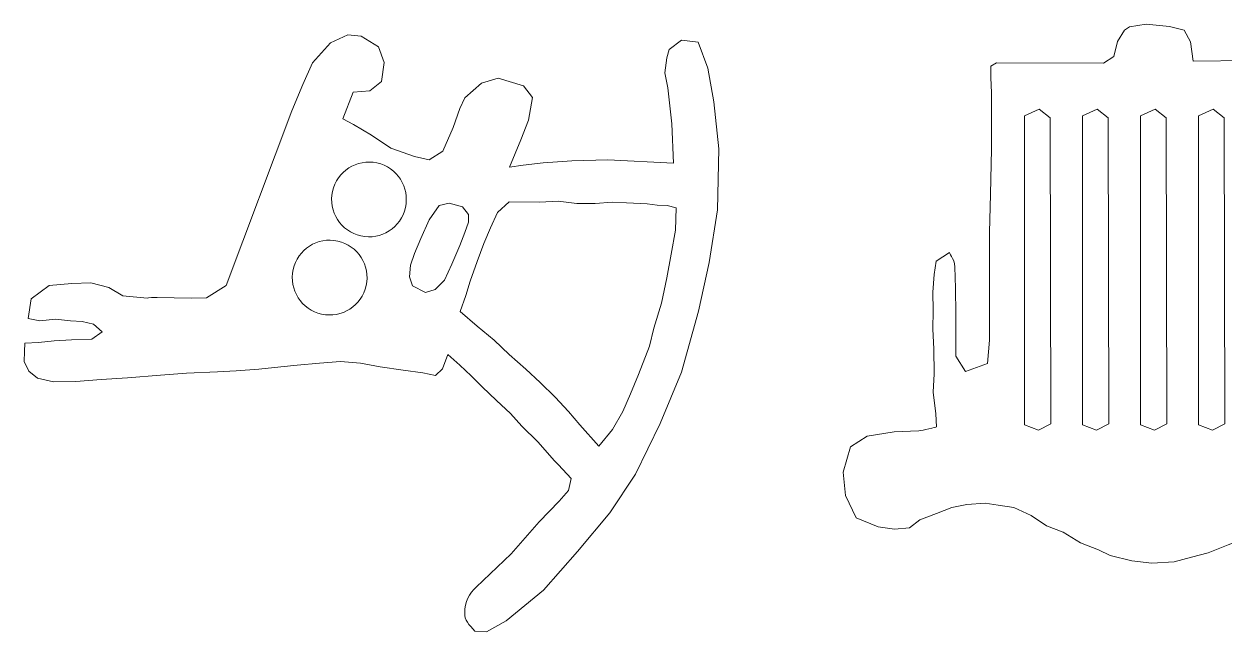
# Model space of a CAD drawing. Header units: centimetres. Extents: x -22.7 to 13.5, y -13.2 to 14.2.
# Drawn here: x -13.44 to -1.66, y -3.2 to 2.77 of the extents above; entities that cross this region are included whole.
import ezdxf

# ---------------------------------------------------------------- set-up
doc = ezdxf.new("R2010")
doc.units = ezdxf.units.CM
doc.header["$MEASUREMENT"] = 0
doc.layers.add('Layer 1', color=7, linetype='Continuous')

msp = doc.modelspace()

# ---------------------------------------------------------------- linework, layer by layer
at = {"layer": 'Layer 1', "color": 22, "lineweight": 5}
for points, knots in [([(-4.66359, -1.22371), (-4.66359, -1.22371), (-4.90357, -1.23461), (-4.90357, -1.23461), (-4.90357, -1.23461), (-4.90357, -1.23461), (-5.16746, -1.27757), (-5.16746, -1.27757), (-5.16746, -1.27757), (-5.16746, -1.27757), (-5.33262, -1.38158), (-5.33262, -1.38158), (-5.33262, -1.38158), (-5.33262, -1.38158), (-5.40319, -1.62942), (-5.40319, -1.62942), (-5.40319, -1.62942), (-5.40319, -1.62942), (-5.38063, -1.86002), (-5.38063, -1.86002), (-5.38063, -1.86002), (-5.38063, -1.86002), (-5.27843, -2.07681), (-5.27843, -2.07681), (-5.27843, -2.07681), (-5.27843, -2.07681), (-5.06198, -2.16648), (-5.06198, -2.16648), (-5.06198, -2.16648), (-5.06198, -2.16648), (-4.89953, -2.18729), (-4.89953, -2.18729), (-4.89953, -2.18729), (-4.89953, -2.18729), (-4.75246, -2.17506), (-4.75246, -2.17506), (-4.75246, -2.17506), (-4.75246, -2.17506), (-4.65246, -2.09633), (-4.65246, -2.09633), (-4.65246, -2.09633), (-4.65246, -2.09633), (-4.48775, -2.03568), (-4.48775, -2.03568), (-4.48775, -2.03568), (-4.48775, -2.03568), (-4.33933, -1.97459), (-4.33933, -1.97459), (-4.33933, -1.97459), (-4.33933, -1.97459), (-4.19182, -1.94608), (-4.19182, -1.94608), (-4.19182, -1.94608), (-4.19182, -1.94608), (-4.01217, -1.93476), (-4.01217, -1.93476), (-4.01217, -1.93476), (-4.01217, -1.93476), (-3.8823, -1.95466), (-3.8823, -1.95466), (-3.8823, -1.95466), (-3.8823, -1.95466), (-3.73028, -1.9768), (-3.73028, -1.9768), (-3.73028, -1.9768), (-3.73028, -1.9768), (-3.56103, -2.05372), (-3.56103, -2.05372), (-3.56103, -2.05372), (-3.56103, -2.05372), (-3.40808, -2.156), (-3.40808, -2.156), (-3.40808, -2.156), (-3.40808, -2.156), (-3.247, -2.21843), (-3.247, -2.21843), (-3.247, -2.21843), (-3.247, -2.21843), (-3.07732, -2.32161), (-3.07732, -2.32161), (-3.07732, -2.32161), (-3.07732, -2.32161), (-2.89856, -2.39131), (-2.89856, -2.39131), (-2.89856, -2.39131), (-2.89856, -2.39131), (-2.78457, -2.44563), (-2.78457, -2.44563), (-2.78457, -2.44563), (-2.78457, -2.44563), (-2.57277, -2.49858), (-2.57277, -2.49858), (-2.57277, -2.49858), (-2.57277, -2.49858), (-2.37729, -2.52075), (-2.37729, -2.52075), (-2.37729, -2.52075), (-2.37729, -2.52075), (-2.15779, -2.50807), (-2.15779, -2.50807), (-2.15779, -2.50807), (-2.15779, -2.50807), (-1.98674, -2.46325), (-1.98674, -2.46325), (-1.98674, -2.46325), (-1.98674, -2.46325), (-1.82249, -2.4198), (-1.82249, -2.4198), (-1.82249, -2.4198), (-1.82249, -2.4198), (-1.627, -2.34329), (-1.627, -2.34329), (-1.627, -2.34329), (-1.627, -2.34329), (-1.42925, -2.26726), (-1.42925, -2.26726), (-1.42925, -2.26726), (-1.42925, -2.26726), (-1.22291, -2.18309), (-1.22291, -2.18309), (-1.22291, -2.18309), (-1.22291, -2.18309), (-1.0831, -2.0894), (-1.0831, -2.0894), (-1.0831, -2.0894), (-1.0831, -2.0894), (-0.93332, -2.02018), (-0.93332, -2.02018), (-0.93332, -2.02018), (-0.93332, -2.02018), (-0.81748, -1.95818), (-0.81748, -1.95818), (-0.81748, -1.95818), (-0.81748, -1.95818), (-0.57041, -1.86722), (-0.57041, -1.86722), (-0.57041, -1.86722), (-0.57041, -1.86722), (-0.4066, -1.83916), (-0.4066, -1.83916), (-0.4066, -1.83916), (-0.4066, -1.83916), (-0.29257, -1.84232), (-0.29257, -1.84232), (-0.29257, -1.84232), (-0.29257, -1.84232), (-0.09799, -1.88033), (-0.09799, -1.88033), (-0.09799, -1.88033), (-0.09799, -1.88033), (0.01423, -1.94865), (0.01423, -1.94865), (0.01423, -1.94865), (0.01423, -1.94865), (0.12645, -2.01698), (0.12645, -2.01698), (0.12645, -2.01698), (0.12645, -2.01698), (0.25497, -2.08575), (0.25497, -2.08575), (0.25497, -2.08575), (0.25497, -2.08575), (0.38529, -2.08937), (0.38529, -2.08937), (0.38529, -2.08937), (0.38529, -2.08937), (0.54417, -2.04695), (0.54417, -2.04695), (0.54417, -2.04695), (0.54417, -2.04695), (0.63461, -1.91695), (0.63461, -1.91695), (0.63461, -1.91695), (0.63461, -1.91695), (0.7052, -1.72328), (0.7052, -1.72328), (0.7052, -1.72328), (0.7052, -1.72328), (0.69388, -1.54364), (0.69388, -1.54364), (0.69388, -1.54364), (0.69388, -1.54364), (0.66401, -1.44499), (0.66401, -1.44499), (0.66401, -1.44499), (0.66401, -1.44499), (0.60201, -1.32915), (0.60201, -1.32915), (0.60201, -1.32915), (0.60201, -1.32915), (0.46903, -1.22973), (0.46903, -1.22973), (0.46903, -1.22973), (0.46903, -1.22973), (0.26263, -1.22192), (0.26263, -1.22192), (0.26263, -1.22192), (0.26263, -1.22192), (0.1486, -1.21875), (0.1486, -1.21875), (0.1486, -1.21875), (0.1486, -1.21875), (0.0667, -1.23278), (0.0667, -1.23278), (0.0667, -1.23278), (0.0667, -1.23278), (-0.07856, -1.17985), (-0.07856, -1.17985), (-0.07856, -1.17985), (-0.07856, -1.17985), (-0.17384, -1.09794), (-0.17384, -1.09794), (-0.17384, -1.09794), (-0.17384, -1.09794), (-0.18475, -0.8309), (-0.18475, -0.8309), (-0.18475, -0.8309), (-0.18475, -0.8309), (-0.16319, -0.67833), (-0.16319, -0.67833), (-0.16319, -0.67833), (-0.16319, -0.67833), (-0.12801, -0.43857), (-0.12801, -0.43857), (-0.12801, -0.43857), (-0.12801, -0.43857), (-0.12642, -0.15094), (-0.12642, -0.15094), (-0.12642, -0.15094), (-0.12642, -0.15094), (-0.1317, 0.08873), (-0.1317, 0.08873), (-0.1317, 0.08873), (-0.1317, 0.08873), (-0.13952, 0.27352), (-0.13952, 0.27352), (-0.13952, 0.27352), (-0.13952, 0.27352), (-0.18199, 0.425), (-0.18199, 0.425), (-0.18199, 0.425), (-0.18199, 0.425), (-0.26454, 0.49624), (-0.26454, 0.49624), (-0.26454, 0.49624), (-0.26454, 0.49624), (-0.36118, 0.41705), (-0.36118, 0.41705), (-0.36118, 0.41705), (-0.36118, 0.41705), (-0.40067, 0.26998), (-0.40067, 0.26998), (-0.40067, 0.26998), (-0.40067, 0.26998), (-0.40421, 0.06836), (-0.40421, 0.06836), (-0.40421, 0.06836), (-0.40421, 0.06836), (-0.42915, -0.17964), (-0.42915, -0.17964), (-0.42915, -0.17964), (-0.42915, -0.17964), (-0.41363, -0.40241), (-0.41363, -0.40241), (-0.41363, -0.40241), (-0.41363, -0.40241), (-0.4659, -0.56197), (-0.4659, -0.56197), (-0.4659, -0.56197), (-0.4659, -0.56197), (-0.59313, -0.58499), (-0.59313, -0.58499), (-0.59313, -0.58499), (-0.59313, -0.58499), (-0.72784, -0.48093), (-0.72784, -0.48093), (-0.72784, -0.48093), (-0.72784, -0.48093), (-0.73709, -0.17612), (-0.73709, -0.17612), (-0.73709, -0.17612), (-0.73709, -0.17612), (-0.72695, 0.17913), (-0.72695, 0.17913), (-0.72695, 0.17913), (-0.72695, 0.17913), (-0.72597, 0.40608), (-0.72597, 0.40608), (-0.72597, 0.40608), (-0.72597, 0.40608), (-0.72265, 2.18128), (-0.72265, 2.18128), (-0.72265, 2.18128), (-0.72265, 2.18128), (-0.72667, 2.30805), (-0.72667, 2.30805), (-0.72667, 2.30805), (-0.72667, 2.30805), (-0.75947, 2.38597), (-0.75947, 2.38597), (-0.75947, 2.38597), (-0.75947, 2.38597), (-0.89183, 2.41303), (-0.89183, 2.41303), (-0.89183, 2.41303), (-0.89183, 2.41303), (-1.97084, 2.40272), (-1.97084, 2.40272), (-1.97084, 2.40272), (-1.97084, 2.40272), (-1.9955, 2.59037), (-1.9955, 2.59037), (-1.9955, 2.59037), (-1.9955, 2.59037), (-2.0575, 2.70621), (-2.0575, 2.70621), (-2.0575, 2.70621), (-2.0575, 2.70621), (-2.20321, 2.74286), (-2.20321, 2.74286), (-2.20321, 2.74286), (-2.20321, 2.74286), (-2.43082, 2.76548), (-2.43082, 2.76548), (-2.43082, 2.76548), (-2.43082, 2.76548), (-2.59463, 2.73742), (-2.59463, 2.73742), (-2.59463, 2.73742), (-2.59463, 2.73742), (-2.6444, 2.70619), (-2.6444, 2.70619), (-2.6444, 2.70619), (-2.6444, 2.70619), (-2.71273, 2.59397), (-2.71273, 2.59397), (-2.71273, 2.59397), (-2.71273, 2.59397), (-2.74937, 2.44826), (-2.74937, 2.44826), (-2.74937, 2.44826), (-2.74937, 2.44826), (-2.84938, 2.38307), (-2.84938, 2.38307), (-2.84938, 2.38307), (-2.84938, 2.38307), (-3.89941, 2.38585), (-3.89941, 2.38585), (-3.89941, 2.38585), (-3.89941, 2.38585), (-3.95668, 2.35364), (-3.95668, 2.35364), (-3.95668, 2.35364), (-3.95668, 2.35364), (-3.9543, 2.24097), (-3.9543, 2.24097), (-3.9543, 2.24097), (-3.9543, 2.24097), (-3.95015, 2.09215), (-3.95015, 2.09215), (-3.95015, 2.09215), (-3.95015, 2.09215), (-3.94953, 1.85179), (-3.94953, 1.85179), (-3.94953, 1.85179), (-3.94953, 1.85179), (-3.94869, 1.5378), (-3.94869, 1.5378), (-3.94869, 1.5378), (-3.94869, 1.5378), (-3.95733, 1.09706), (-3.95733, 1.09706), (-3.95733, 1.09706), (-3.95733, 1.09706), (-3.96996, 0.72106), (-3.96996, 0.72106), (-3.96996, 0.72106), (-3.96996, 0.72106), (-3.96763, -0.3347), (-3.96763, -0.3347), (-3.96763, -0.3347), (-3.96763, -0.3347), (-3.98713, -0.565), (-3.98713, -0.565), (-3.98713, -0.565), (-3.98713, -0.565), (-4.20453, -0.6415), (-4.20453, -0.6415), (-4.20453, -0.6415), (-4.20453, -0.6415), (-4.2982, -0.49218), (-4.2982, -0.49218), (-4.2982, -0.49218), (-4.2982, -0.49218), (-4.30013, -0.31344), (-4.30013, -0.31344), (-4.30013, -0.31344), (-4.30013, -0.31344), (-4.2985, -0.07912), (-4.2985, -0.07912), (-4.2985, -0.07912), (-4.2985, -0.07912), (-4.30388, 0.17449), (-4.30388, 0.17449), (-4.30388, 0.17449), (-4.30388, 0.17449), (-4.30909, 0.38564), (-4.30909, 0.38564), (-4.30909, 0.38564), (-4.31109, 0.46735), (-4.37603, 0.52635), (-4.3603, 0.52635), (-4.3603, 0.52635), (-4.3603, 0.52635), (-4.49042, 0.44134), (-4.49042, 0.44134), (-4.49042, 0.44134), (-4.49042, 0.44134), (-4.51078, 0.30872), (-4.51078, 0.30872), (-4.51078, 0.30872), (-4.51078, 0.30872), (-4.52346, 0.13617), (-4.52346, 0.13617), (-4.52346, 0.13617), (-4.52346, 0.13617), (-4.52257, -0.0431), (-4.52257, -0.0431), (-4.52257, -0.0431), (-4.52257, -0.0431), (-4.52519, -0.22585), (-4.52519, -0.22585), (-4.52519, -0.22585), (-4.52519, -0.22585), (-4.51367, -0.42023), (-4.51367, -0.42023), (-4.51367, -0.42023), (-4.51367, -0.42023), (-4.51187, -0.66504), (-4.51187, -0.66504), (-4.51187, -0.66504), (-4.51187, -0.66504), (-4.52213, -0.84559), (-4.52213, -0.84559), (-4.52213, -0.84559), (-4.52213, -0.84559), (-4.49653, -1.05872), (-4.49653, -1.05872), (-4.49653, -1.05872), (-4.49653, -1.05872), (-4.48933, -1.18583), (-4.48933, -1.18583), (-4.48933, -1.18583), (-4.48933, -1.18583), (-4.62724, -1.22206), (-4.66359, -1.22371)], [0, 0, 0, 0, 0.00877193, 0.00877193, 0.00877193, 0.00877193, 0.01754386, 0.01754386, 0.01754386, 0.01754386, 0.02631579, 0.02631579, 0.02631579, 0.02631579, 0.03508772, 0.03508772, 0.03508772, 0.03508772, 0.04385965, 0.04385965, 0.04385965, 0.04385965, 0.05263158, 0.05263158, 0.05263158, 0.05263158, 0.06140351, 0.06140351, 0.06140351, 0.06140351, 0.07017544, 0.07017544, 0.07017544, 0.07017544, 0.07894737, 0.07894737, 0.07894737, 0.07894737, 0.0877193, 0.0877193, 0.0877193, 0.0877193, 0.09649123, 0.09649123, 0.09649123, 0.09649123, 0.10526316, 0.10526316, 0.10526316, 0.10526316, 0.11403509, 0.11403509, 0.11403509, 0.11403509, 0.12280702, 0.12280702, 0.12280702, 0.12280702, 0.13157895, 0.13157895, 0.13157895, 0.13157895, 0.14035088, 0.14035088, 0.14035088, 0.14035088, 0.14912281, 0.14912281, 0.14912281, 0.14912281, 0.15789474, 0.15789474, 0.15789474, 0.15789474, 0.16666667, 0.16666667, 0.16666667, 0.16666667, 0.1754386, 0.1754386, 0.1754386, 0.1754386, 0.18421053, 0.18421053, 0.18421053, 0.18421053, 0.19298246, 0.19298246, 0.19298246, 0.19298246, 0.20175439, 0.20175439, 0.20175439, 0.20175439, 0.21052632, 0.21052632, 0.21052632, 0.21052632, 0.21929825, 0.21929825, 0.21929825, 0.21929825, 0.22807018, 0.22807018, 0.22807018, 0.22807018, 0.23684211, 0.23684211, 0.23684211, 0.23684211, 0.24561404, 0.24561404, 0.24561404, 0.24561404, 0.25438596, 0.25438596, 0.25438596, 0.25438596, 0.26315789, 0.26315789, 0.26315789, 0.26315789, 0.27192982, 0.27192982, 0.27192982, 0.27192982, 0.28070175, 0.28070175, 0.28070175, 0.28070175, 0.28947368, 0.28947368, 0.28947368, 0.28947368, 0.29824561, 0.29824561, 0.29824561, 0.29824561, 0.30701754, 0.30701754, 0.30701754, 0.30701754, 0.31578947, 0.31578947, 0.31578947, 0.31578947, 0.3245614, 0.3245614, 0.3245614, 0.3245614, 0.33333333, 0.33333333, 0.33333333, 0.33333333, 0.34210526, 0.34210526, 0.34210526, 0.34210526, 0.35087719, 0.35087719, 0.35087719, 0.35087719, 0.35964912, 0.35964912, 0.35964912, 0.35964912, 0.36842105, 0.36842105, 0.36842105, 0.36842105, 0.37719298, 0.37719298, 0.37719298, 0.37719298, 0.38596491, 0.38596491, 0.38596491, 0.38596491, 0.39473684, 0.39473684, 0.39473684, 0.39473684, 0.40350877, 0.40350877, 0.40350877, 0.40350877, 0.4122807, 0.4122807, 0.4122807, 0.4122807, 0.42105263, 0.42105263, 0.42105263, 0.42105263, 0.42982456, 0.42982456, 0.42982456, 0.42982456, 0.43859649, 0.43859649, 0.43859649, 0.43859649, 0.44736842, 0.44736842, 0.44736842, 0.44736842, 0.45614035, 0.45614035, 0.45614035, 0.45614035, 0.46491228, 0.46491228, 0.46491228, 0.46491228, 0.47368421, 0.47368421, 0.47368421, 0.47368421, 0.48245614, 0.48245614, 0.48245614, 0.48245614, 0.49122807, 0.49122807, 0.49122807, 0.49122807, 0.5, 0.5, 0.5, 0.5, 0.50877193, 0.50877193, 0.50877193, 0.50877193, 0.51754386, 0.51754386, 0.51754386, 0.51754386, 0.52631579, 0.52631579, 0.52631579, 0.52631579, 0.53508772, 0.53508772, 0.53508772, 0.53508772, 0.54385965, 0.54385965, 0.54385965, 0.54385965, 0.55263158, 0.55263158, 0.55263158, 0.55263158, 0.56140351, 0.56140351, 0.56140351, 0.56140351, 0.57017544, 0.57017544, 0.57017544, 0.57017544, 0.57894737, 0.57894737, 0.57894737, 0.57894737, 0.5877193, 0.5877193, 0.5877193, 0.5877193, 0.59649123, 0.59649123, 0.59649123, 0.59649123, 0.60526316, 0.60526316, 0.60526316, 0.60526316, 0.61403509, 0.61403509, 0.61403509, 0.61403509, 0.62280702, 0.62280702, 0.62280702, 0.62280702, 0.63157895, 0.63157895, 0.63157895, 0.63157895, 0.64035088, 0.64035088, 0.64035088, 0.64035088, 0.64912281, 0.64912281, 0.64912281, 0.64912281, 0.65789474, 0.65789474, 0.65789474, 0.65789474, 0.66666667, 0.66666667, 0.66666667, 0.66666667, 0.6754386, 0.6754386, 0.6754386, 0.6754386, 0.68421053, 0.68421053, 0.68421053, 0.68421053, 0.69298246, 0.69298246, 0.69298246, 0.69298246, 0.70175439, 0.70175439, 0.70175439, 0.70175439, 0.71052632, 0.71052632, 0.71052632, 0.71052632, 0.71929825, 0.71929825, 0.71929825, 0.71929825, 0.72807018, 0.72807018, 0.72807018, 0.72807018, 0.73684211, 0.73684211, 0.73684211, 0.73684211, 0.74561404, 0.74561404, 0.74561404, 0.74561404, 0.75438596, 0.75438596, 0.75438596, 0.75438596, 0.76315789, 0.76315789, 0.76315789, 0.76315789, 0.77192982, 0.77192982, 0.77192982, 0.77192982, 0.78070175, 0.78070175, 0.78070175, 0.78070175, 0.78947368, 0.78947368, 0.78947368, 0.78947368, 0.79824561, 0.79824561, 0.79824561, 0.79824561, 0.80701754, 0.80701754, 0.80701754, 0.80701754, 0.81578947, 0.81578947, 0.81578947, 0.81578947, 0.8245614, 0.8245614, 0.8245614, 0.8245614, 0.83333333, 0.83333333, 0.83333333, 0.83333333, 0.84210526, 0.84210526, 0.84210526, 0.84210526, 0.85087719, 0.85087719, 0.85087719, 0.85087719, 0.85964912, 0.85964912, 0.85964912, 0.85964912, 0.86842105, 0.86842105, 0.86842105, 0.86842105, 0.87719298, 0.87719298, 0.87719298, 0.87719298, 0.88596491, 0.88596491, 0.88596491, 0.88596491, 0.89473684, 0.89473684, 0.89473684, 0.89473684, 0.90350877, 0.90350877, 0.90350877, 0.90350877, 0.9122807, 0.9122807, 0.9122807, 0.9122807, 0.92105263, 0.92105263, 0.92105263, 0.92105263, 0.92982456, 0.92982456, 0.92982456, 0.92982456, 0.93859649, 0.93859649, 0.93859649, 0.93859649, 0.94736842, 0.94736842, 0.94736842, 0.94736842, 0.95614035, 0.95614035, 0.95614035, 0.95614035, 0.96491228, 0.96491228, 0.96491228, 0.96491228, 0.97368421, 0.97368421, 0.97368421, 0.97368421, 0.98245614, 0.98245614, 0.98245614, 0.98245614, 0.99122807, 0.99122807, 0.99122807, 0.99122807, 1, 1, 1, 1]), ([(-8.07319, -1.69076), (-8.07319, -1.69076), (-8.09909, -1.80824), (-8.09909, -1.80824), (-8.09909, -1.80824), (-8.09909, -1.80824), (-8.1895, -1.91349), (-8.1895, -1.91349), (-8.1895, -1.91349), (-8.1895, -1.91349), (-8.38606, -2.11826), (-8.38606, -2.11826), (-8.38606, -2.11826), (-8.38606, -2.11826), (-8.66112, -2.43041), (-8.66112, -2.43041), (-8.66112, -2.43041), (-8.66112, -2.43041), (-9.0055, -2.75699), (-9.0055, -2.75699), (-9.0055, -2.75699), (-9.06716, -2.81546), (-9.12297, -2.90687), (-9.11702, -3.00606), (-9.11702, -3.00606), (-9.1211, -3.08524), (-9.07582, -3.12195), (-9.01706, -3.18831), (-9.01706, -3.18831), (-9.01706, -3.18831), (-8.90215, -3.19693), (-8.90215, -3.19693), (-8.90215, -3.19693), (-8.90215, -3.19693), (-8.71145, -3.08874), (-8.71145, -3.08874), (-8.71145, -3.08874), (-8.71145, -3.08874), (-8.34436, -2.78579), (-8.34436, -2.78579), (-8.34436, -2.78579), (-8.34436, -2.78579), (-8.01099, -2.40866), (-8.01099, -2.40866), (-8.01099, -2.40866), (-8.01099, -2.40866), (-7.69354, -2.02803), (-7.69354, -2.02803), (-7.69354, -2.02803), (-7.69354, -2.02803), (-7.44325, -1.64929), (-7.44325, -1.64929), (-7.44325, -1.64929), (-7.44325, -1.64929), (-7.20026, -1.15213), (-7.20026, -1.15213), (-7.20026, -1.15213), (-7.20026, -1.15213), (-6.9891, -0.64797), (-6.9891, -0.64797), (-6.9891, -0.64797), (-6.9891, -0.64797), (-6.82407, -0.0502), (-6.82407, -0.0502), (-6.82407, -0.0502), (-6.82407, -0.0502), (-6.71891, 0.42725), (-6.71891, 0.42725), (-6.71891, 0.42725), (-6.71891, 0.42725), (-6.63858, 0.94354), (-6.63858, 0.94354), (-6.63858, 0.94354), (-6.63858, 0.94354), (-6.62379, 1.54102), (-6.62379, 1.54102), (-6.62379, 1.54102), (-6.62379, 1.54102), (-6.67239, 2.00227), (-6.67239, 2.00227), (-6.67239, 2.00227), (-6.67239, 2.00227), (-6.73311, 2.3327), (-6.73311, 2.3327), (-6.73311, 2.3327), (-6.73311, 2.3327), (-6.82727, 2.58706), (-6.82727, 2.58706), (-6.82727, 2.58706), (-6.82727, 2.58706), (-6.98993, 2.6062), (-6.98993, 2.6062), (-6.98993, 2.6062), (-6.98993, 2.6062), (-7.10996, 2.51582), (-7.10996, 2.51582), (-7.10996, 2.51582), (-7.10996, 2.51582), (-7.13462, 2.43438), (-7.13462, 2.43438), (-7.13462, 2.43438), (-7.13462, 2.43438), (-7.15345, 2.28834), (-7.15345, 2.28834), (-7.15345, 2.28834), (-7.15345, 2.28834), (-7.12314, 2.13812), (-7.12314, 2.13812), (-7.12314, 2.13812), (-7.12314, 2.13812), (-7.08391, 1.78572), (-7.08391, 1.78572), (-7.08391, 1.78572), (-7.08391, 1.78572), (-7.0684, 1.40197), (-7.0684, 1.40197), (-7.0684, 1.40197), (-7.0684, 1.40197), (-7.71209, 1.43366), (-7.71209, 1.43366), (-7.71209, 1.43366), (-7.71209, 1.43366), (-8.0677, 1.4252), (-8.0677, 1.4252), (-8.0677, 1.4252), (-8.0677, 1.4252), (-8.34623, 1.40311), (-8.34623, 1.40311), (-8.34623, 1.40311), (-8.34623, 1.40311), (-8.54488, 1.38008), (-8.54488, 1.38008), (-8.54488, 1.38008), (-8.54488, 1.38008), (-8.6788, 1.36283), (-8.6788, 1.36283), (-8.6788, 1.36283), (-8.6788, 1.36283), (-8.56687, 1.62853), (-8.56687, 1.62853), (-8.56687, 1.62853), (-8.56687, 1.62853), (-8.4909, 1.82206), (-8.4909, 1.82206), (-8.4909, 1.82206), (-8.4909, 1.82206), (-8.45208, 2.04381), (-8.45208, 2.04381), (-8.45208, 2.04381), (-8.45208, 2.04381), (-8.53998, 2.15998), (-8.53998, 2.15998), (-8.53998, 2.15998), (-8.53998, 2.15998), (-8.79042, 2.23514), (-8.79042, 2.23514), (-8.79042, 2.23514), (-8.79042, 2.23514), (-8.95118, 2.18711), (-8.95118, 2.18711), (-8.95118, 2.18711), (-8.95118, 2.18711), (-9.11706, 2.04009), (-9.11706, 2.04009), (-9.11706, 2.04009), (-9.11706, 2.04009), (-9.1664, 1.93746), (-9.1664, 1.93746), (-9.1664, 1.93746), (-9.1664, 1.93746), (-9.23077, 1.7514), (-9.23077, 1.7514), (-9.23077, 1.7514), (-9.23077, 1.7514), (-9.33173, 1.52001), (-9.33173, 1.52001), (-9.33173, 1.52001), (-9.33173, 1.52001), (-9.46767, 1.43314), (-9.46767, 1.43314), (-9.46767, 1.43314), (-9.46767, 1.43314), (-9.61091, 1.46469), (-9.61091, 1.46469), (-9.61091, 1.46469), (-9.61091, 1.46469), (-9.84262, 1.54909), (-9.84262, 1.54909), (-9.84262, 1.54909), (-9.84262, 1.54909), (-10.03199, 1.67424), (-10.03199, 1.67424), (-10.03199, 1.67424), (-10.03199, 1.67424), (-10.20895, 1.77996), (-10.20895, 1.77996), (-10.20895, 1.77996), (-10.20895, 1.77996), (-10.31335, 1.83633), (-10.31335, 1.83633), (-10.31335, 1.83633), (-10.31335, 1.83633), (-10.21236, 2.0977), (-10.21236, 2.0977), (-10.21236, 2.0977), (-10.21236, 2.0977), (-10.04904, 2.11186), (-10.04904, 2.11186), (-10.04904, 2.11186), (-10.04904, 2.11186), (-9.93224, 2.20294), (-9.93224, 2.20294), (-9.93224, 2.20294), (-9.93224, 2.20294), (-9.90821, 2.38781), (-9.90821, 2.38781), (-9.90821, 2.38781), (-9.90821, 2.38781), (-9.96469, 2.54045), (-9.96469, 2.54045), (-9.96469, 2.54045), (-9.96469, 2.54045), (-10.13458, 2.648), (-10.13458, 2.648), (-10.13458, 2.648), (-10.13458, 2.648), (-10.26541, 2.66012), (-10.26541, 2.66012), (-10.26541, 2.66012), (-10.26541, 2.66012), (-10.43318, 2.58026), (-10.43318, 2.58026), (-10.43318, 2.58026), (-10.43318, 2.58026), (-10.60957, 2.38549), (-10.60957, 2.38549), (-10.60957, 2.38549), (-10.60957, 2.38549), (-10.70639, 2.1732), (-10.70639, 2.1732), (-10.70639, 2.1732), (-10.70639, 2.1732), (-10.81373, 1.91316), (-10.81373, 1.91316), (-10.81373, 1.91316), (-10.81373, 1.91316), (-11.45745, 0.20267), (-11.45745, 0.20267), (-11.45745, 0.20267), (-11.45745, 0.20267), (-11.65165, 0.07857), (-11.65165, 0.07857), (-11.65165, 0.07857), (-11.65165, 0.07857), (-11.8019, 0.07829), (-11.8019, 0.07829), (-11.8019, 0.07829), (-11.8019, 0.07829), (-12.13422, 0.08473), (-12.13422, 0.08473), (-12.13422, 0.08473), (-12.23333, 0.08666), (-12.23274, 0.0765), (-12.23274, 0.0765), (-12.23274, 0.0765), (-12.23274, 0.0765), (-12.47144, 0.09905), (-12.47144, 0.09905), (-12.47144, 0.09905), (-12.47144, 0.09905), (-12.60988, 0.18282), (-12.60988, 0.18282), (-12.60988, 0.18282), (-12.60988, 0.18282), (-12.78674, 0.22844), (-12.78674, 0.22844), (-12.78674, 0.22844), (-12.78674, 0.22844), (-12.97232, 0.21926), (-12.97232, 0.21926), (-12.97232, 0.21926), (-12.97232, 0.21926), (-13.19323, 0.20116), (-13.19323, 0.20116), (-13.19323, 0.20116), (-13.19323, 0.20116), (-13.3722, 0.07036), (-13.3722, 0.07036), (-13.3722, 0.07036), (-13.3722, 0.07036), (-13.40153, -0.12337), (-13.40153, -0.12337), (-13.40153, -0.12337), (-13.40153, -0.12337), (-13.28626, -0.14546), (-13.28626, -0.14546), (-13.28626, -0.14546), (-13.28626, -0.14546), (-13.13251, -0.12926), (-13.13251, -0.12926), (-13.13251, -0.12926), (-13.13251, -0.12926), (-12.98577, -0.1449), (-12.98577, -0.1449), (-12.98577, -0.1449), (-12.98577, -0.1449), (-12.87086, -0.15352), (-12.87086, -0.15352), (-12.87086, -0.15352), (-12.87086, -0.15352), (-12.75946, -0.17805), (-12.75946, -0.17805), (-12.75946, -0.17805), (-12.75946, -0.17805), (-12.67588, -0.25319), (-12.67588, -0.25319), (-12.67588, -0.25319), (-12.67588, -0.25319), (-12.77509, -0.3248), (-12.77509, -0.3248), (-12.77509, -0.3248), (-12.77509, -0.3248), (-12.97658, -0.33048), (-12.97658, -0.33048), (-12.97658, -0.33048), (-12.97658, -0.33048), (-13.14625, -0.34317), (-13.14625, -0.34317), (-13.14625, -0.34317), (-13.14625, -0.34317), (-13.3, -0.35937), (-13.3, -0.35937), (-13.3, -0.35937), (-13.3, -0.35937), (-13.43433, -0.36313), (-13.43433, -0.36313), (-13.43433, -0.36313), (-13.43433, -0.36313), (-13.43594, -0.44624), (-13.43594, -0.44624), (-13.43594, -0.44624), (-13.43594, -0.44624), (-13.44106, -0.54523), (-13.44106, -0.54523), (-13.44106, -0.54523), (-13.44106, -0.54523), (-13.39493, -0.63883), (-13.39493, -0.63883), (-13.39493, -0.63883), (-13.39493, -0.63883), (-13.30995, -0.70761), (-13.30995, -0.70761), (-13.30995, -0.70761), (-13.30995, -0.70761), (-13.1508, -0.74266), (-13.1508, -0.74266), (-13.1508, -0.74266), (-13.1508, -0.74266), (-12.93339, -0.74048), (-12.93339, -0.74048), (-12.93339, -0.74048), (-12.93339, -0.74048), (-12.68559, -0.72161), (-12.68559, -0.72161), (-12.68559, -0.72161), (-12.68559, -0.72161), (-12.42509, -0.70557), (-12.42509, -0.70557), (-12.42509, -0.70557), (-12.42509, -0.70557), (-12.10237, -0.67987), (-12.10237, -0.67987), (-12.10237, -0.67987), (-12.10237, -0.67987), (-11.84752, -0.65923), (-11.84752, -0.65923), (-11.84752, -0.65923), (-11.84752, -0.65923), (-11.54423, -0.64595), (-11.54423, -0.64595), (-11.54423, -0.64595), (-11.54423, -0.64595), (-11.35865, -0.63676), (-11.35865, -0.63676), (-11.35865, -0.63676), (-11.35865, -0.63676), (-11.13773, -0.61867), (-11.13773, -0.61867), (-11.13773, -0.61867), (-11.13773, -0.61867), (-10.92247, -0.59601), (-10.92247, -0.59601), (-10.92247, -0.59601), (-10.92247, -0.59601), (-10.76236, -0.58121), (-10.76236, -0.58121), (-10.76236, -0.58121), (-10.76236, -0.58121), (-10.54074, -0.55992), (-10.54074, -0.55992), (-10.54074, -0.55992), (-10.54074, -0.55992), (-10.33714, -0.54469), (-10.33714, -0.54469), (-10.33714, -0.54469), (-10.33714, -0.54469), (-10.14056, -0.56131), (-10.14056, -0.56131), (-10.14056, -0.56131), (-10.14056, -0.56131), (-9.94817, -0.59698), (-9.94817, -0.59698), (-9.94817, -0.59698), (-9.94817, -0.59698), (-9.72185, -0.63014), (-9.72185, -0.63014), (-9.72185, -0.63014), (-9.72185, -0.63014), (-9.52737, -0.65629), (-9.52737, -0.65629), (-9.52737, -0.65629), (-9.52737, -0.65629), (-9.40254, -0.68046), (-9.40254, -0.68046), (-9.40254, -0.68046), (-9.40254, -0.68046), (-9.33478, -0.61527), (-9.33478, -0.61527), (-9.33478, -0.61527), (-9.33478, -0.61527), (-9.28418, -0.47623), (-9.28418, -0.47623), (-9.28418, -0.47623), (-9.28418, -0.47623), (-9.16657, -0.57893), (-9.16657, -0.57893), (-9.16657, -0.57893), (-9.16657, -0.57893), (-9.05291, -0.68408), (-9.05291, -0.68408), (-9.05291, -0.68408), (-9.05291, -0.68408), (-8.94699, -0.79419), (-8.94699, -0.79419), (-8.94699, -0.79419), (-8.94699, -0.79419), (-8.80567, -0.92544), (-8.80567, -0.92544), (-8.80567, -0.92544), (-8.80567, -0.92544), (-8.66686, -1.05282), (-8.66686, -1.05282), (-8.66686, -1.05282), (-8.66686, -1.05282), (-8.55737, -1.17702), (-8.55737, -1.17702), (-8.55737, -1.17702), (-8.55737, -1.17702), (-8.40121, -1.33157), (-8.40121, -1.33157), (-8.40121, -1.33157), (-8.40121, -1.33157), (-8.23541, -1.51824), (-8.23541, -1.51824), (-8.23541, -1.51824), (-8.23541, -1.51824), (-8.19816, -1.55735), (-8.19816, -1.55735), (-8.19816, -1.55735), (-8.19816, -1.55735), (-8.07319, -1.69076), (-8.07319, -1.69076)], [0, 0, 0, 0, 0.00847458, 0.00847458, 0.00847458, 0.00847458, 0.01694915, 0.01694915, 0.01694915, 0.01694915, 0.02542373, 0.02542373, 0.02542373, 0.02542373, 0.03389831, 0.03389831, 0.03389831, 0.03389831, 0.04237288, 0.04237288, 0.04237288, 0.04237288, 0.05084746, 0.05084746, 0.05084746, 0.05084746, 0.05932203, 0.05932203, 0.05932203, 0.05932203, 0.06779661, 0.06779661, 0.06779661, 0.06779661, 0.07627119, 0.07627119, 0.07627119, 0.07627119, 0.08474576, 0.08474576, 0.08474576, 0.08474576, 0.09322034, 0.09322034, 0.09322034, 0.09322034, 0.10169492, 0.10169492, 0.10169492, 0.10169492, 0.11016949, 0.11016949, 0.11016949, 0.11016949, 0.11864407, 0.11864407, 0.11864407, 0.11864407, 0.12711864, 0.12711864, 0.12711864, 0.12711864, 0.13559322, 0.13559322, 0.13559322, 0.13559322, 0.1440678, 0.1440678, 0.1440678, 0.1440678, 0.15254237, 0.15254237, 0.15254237, 0.15254237, 0.16101695, 0.16101695, 0.16101695, 0.16101695, 0.16949153, 0.16949153, 0.16949153, 0.16949153, 0.1779661, 0.1779661, 0.1779661, 0.1779661, 0.18644068, 0.18644068, 0.18644068, 0.18644068, 0.19491525, 0.19491525, 0.19491525, 0.19491525, 0.20338983, 0.20338983, 0.20338983, 0.20338983, 0.21186441, 0.21186441, 0.21186441, 0.21186441, 0.22033898, 0.22033898, 0.22033898, 0.22033898, 0.22881356, 0.22881356, 0.22881356, 0.22881356, 0.23728814, 0.23728814, 0.23728814, 0.23728814, 0.24576271, 0.24576271, 0.24576271, 0.24576271, 0.25423729, 0.25423729, 0.25423729, 0.25423729, 0.26271186, 0.26271186, 0.26271186, 0.26271186, 0.27118644, 0.27118644, 0.27118644, 0.27118644, 0.27966102, 0.27966102, 0.27966102, 0.27966102, 0.28813559, 0.28813559, 0.28813559, 0.28813559, 0.29661017, 0.29661017, 0.29661017, 0.29661017, 0.30508475, 0.30508475, 0.30508475, 0.30508475, 0.31355932, 0.31355932, 0.31355932, 0.31355932, 0.3220339, 0.3220339, 0.3220339, 0.3220339, 0.33050847, 0.33050847, 0.33050847, 0.33050847, 0.33898305, 0.33898305, 0.33898305, 0.33898305, 0.34745763, 0.34745763, 0.34745763, 0.34745763, 0.3559322, 0.3559322, 0.3559322, 0.3559322, 0.36440678, 0.36440678, 0.36440678, 0.36440678, 0.37288136, 0.37288136, 0.37288136, 0.37288136, 0.38135593, 0.38135593, 0.38135593, 0.38135593, 0.38983051, 0.38983051, 0.38983051, 0.38983051, 0.39830508, 0.39830508, 0.39830508, 0.39830508, 0.40677966, 0.40677966, 0.40677966, 0.40677966, 0.41525424, 0.41525424, 0.41525424, 0.41525424, 0.42372881, 0.42372881, 0.42372881, 0.42372881, 0.43220339, 0.43220339, 0.43220339, 0.43220339, 0.44067797, 0.44067797, 0.44067797, 0.44067797, 0.44915254, 0.44915254, 0.44915254, 0.44915254, 0.45762712, 0.45762712, 0.45762712, 0.45762712, 0.46610169, 0.46610169, 0.46610169, 0.46610169, 0.47457627, 0.47457627, 0.47457627, 0.47457627, 0.48305085, 0.48305085, 0.48305085, 0.48305085, 0.49152542, 0.49152542, 0.49152542, 0.49152542, 0.5, 0.5, 0.5, 0.5, 0.50847458, 0.50847458, 0.50847458, 0.50847458, 0.51694915, 0.51694915, 0.51694915, 0.51694915, 0.52542373, 0.52542373, 0.52542373, 0.52542373, 0.53389831, 0.53389831, 0.53389831, 0.53389831, 0.54237288, 0.54237288, 0.54237288, 0.54237288, 0.55084746, 0.55084746, 0.55084746, 0.55084746, 0.55932203, 0.55932203, 0.55932203, 0.55932203, 0.56779661, 0.56779661, 0.56779661, 0.56779661, 0.57627119, 0.57627119, 0.57627119, 0.57627119, 0.58474576, 0.58474576, 0.58474576, 0.58474576, 0.59322034, 0.59322034, 0.59322034, 0.59322034, 0.60169492, 0.60169492, 0.60169492, 0.60169492, 0.61016949, 0.61016949, 0.61016949, 0.61016949, 0.61864407, 0.61864407, 0.61864407, 0.61864407, 0.62711864, 0.62711864, 0.62711864, 0.62711864, 0.63559322, 0.63559322, 0.63559322, 0.63559322, 0.6440678, 0.6440678, 0.6440678, 0.6440678, 0.65254237, 0.65254237, 0.65254237, 0.65254237, 0.66101695, 0.66101695, 0.66101695, 0.66101695, 0.66949153, 0.66949153, 0.66949153, 0.66949153, 0.6779661, 0.6779661, 0.6779661, 0.6779661, 0.68644068, 0.68644068, 0.68644068, 0.68644068, 0.69491525, 0.69491525, 0.69491525, 0.69491525, 0.70338983, 0.70338983, 0.70338983, 0.70338983, 0.71186441, 0.71186441, 0.71186441, 0.71186441, 0.72033898, 0.72033898, 0.72033898, 0.72033898, 0.72881356, 0.72881356, 0.72881356, 0.72881356, 0.73728814, 0.73728814, 0.73728814, 0.73728814, 0.74576271, 0.74576271, 0.74576271, 0.74576271, 0.75423729, 0.75423729, 0.75423729, 0.75423729, 0.76271186, 0.76271186, 0.76271186, 0.76271186, 0.77118644, 0.77118644, 0.77118644, 0.77118644, 0.77966102, 0.77966102, 0.77966102, 0.77966102, 0.78813559, 0.78813559, 0.78813559, 0.78813559, 0.79661017, 0.79661017, 0.79661017, 0.79661017, 0.80508475, 0.80508475, 0.80508475, 0.80508475, 0.81355932, 0.81355932, 0.81355932, 0.81355932, 0.8220339, 0.8220339, 0.8220339, 0.8220339, 0.83050847, 0.83050847, 0.83050847, 0.83050847, 0.83898305, 0.83898305, 0.83898305, 0.83898305, 0.84745763, 0.84745763, 0.84745763, 0.84745763, 0.8559322, 0.8559322, 0.8559322, 0.8559322, 0.86440678, 0.86440678, 0.86440678, 0.86440678, 0.87288136, 0.87288136, 0.87288136, 0.87288136, 0.88135593, 0.88135593, 0.88135593, 0.88135593, 0.88983051, 0.88983051, 0.88983051, 0.88983051, 0.89830508, 0.89830508, 0.89830508, 0.89830508, 0.90677966, 0.90677966, 0.90677966, 0.90677966, 0.91525424, 0.91525424, 0.91525424, 0.91525424, 0.92372881, 0.92372881, 0.92372881, 0.92372881, 0.93220339, 0.93220339, 0.93220339, 0.93220339, 0.94067797, 0.94067797, 0.94067797, 0.94067797, 0.94915254, 0.94915254, 0.94915254, 0.94915254, 0.95762712, 0.95762712, 0.95762712, 0.95762712, 0.96610169, 0.96610169, 0.96610169, 0.96610169, 0.97457627, 0.97457627, 0.97457627, 0.97457627, 0.98305085, 0.98305085, 0.98305085, 0.98305085, 0.99152542, 0.99152542, 0.99152542, 0.99152542, 1, 1, 1, 1]), ([(-3.62593, 1.86485), (-3.62593, 1.86485), (-3.48223, 1.92924), (-3.48223, 1.92924), (-3.48223, 1.92924), (-3.48223, 1.92924), (-3.37246, 1.84645), (-3.37246, 1.84645), (-3.37246, 1.84645), (-3.37246, 1.84645), (-3.36724, -1.15647), (-3.36724, -1.15647), (-3.36724, -1.15647), (-3.36724, -1.15647), (-3.48696, -1.21621), (-3.48696, -1.21621), (-3.48696, -1.21621), (-3.48696, -1.21621), (-3.6255, -1.16418), (-3.6255, -1.16418), (-3.6255, -1.16418), (-3.6255, -1.16418), (-3.62593, 1.86485), (-3.62593, 1.86485)], [0, 0, 0, 0, 0.16666667, 0.16666667, 0.16666667, 0.16666667, 0.33333333, 0.33333333, 0.33333333, 0.33333333, 0.5, 0.5, 0.5, 0.5, 0.66666667, 0.66666667, 0.66666667, 0.66666667, 0.83333333, 0.83333333, 0.83333333, 0.83333333, 1, 1, 1, 1]), ([(-3.05683, 1.86485), (-3.05683, 1.86485), (-2.91312, 1.92924), (-2.91312, 1.92924), (-2.91312, 1.92924), (-2.91312, 1.92924), (-2.80335, 1.84645), (-2.80335, 1.84645), (-2.80335, 1.84645), (-2.80335, 1.84645), (-2.79813, -1.15647), (-2.79813, -1.15647), (-2.79813, -1.15647), (-2.79813, -1.15647), (-2.91786, -1.21621), (-2.91786, -1.21621), (-2.91786, -1.21621), (-2.91786, -1.21621), (-3.05639, -1.16418), (-3.05639, -1.16418), (-3.05639, -1.16418), (-3.05639, -1.16418), (-3.05683, 1.86485), (-3.05683, 1.86485)], [0, 0, 0, 0, 0.16666667, 0.16666667, 0.16666667, 0.16666667, 0.33333333, 0.33333333, 0.33333333, 0.33333333, 0.5, 0.5, 0.5, 0.5, 0.66666667, 0.66666667, 0.66666667, 0.66666667, 0.83333333, 0.83333333, 0.83333333, 0.83333333, 1, 1, 1, 1]), ([(-2.48772, 1.86485), (-2.48772, 1.86485), (-2.34401, 1.92924), (-2.34401, 1.92924), (-2.34401, 1.92924), (-2.34401, 1.92924), (-2.23424, 1.84645), (-2.23424, 1.84645), (-2.23424, 1.84645), (-2.23424, 1.84645), (-2.22903, -1.15647), (-2.22903, -1.15647), (-2.22903, -1.15647), (-2.22903, -1.15647), (-2.34875, -1.21621), (-2.34875, -1.21621), (-2.34875, -1.21621), (-2.34875, -1.21621), (-2.48728, -1.16418), (-2.48728, -1.16418), (-2.48728, -1.16418), (-2.48728, -1.16418), (-2.48772, 1.86485), (-2.48772, 1.86485)], [0, 0, 0, 0, 0.16666667, 0.16666667, 0.16666667, 0.16666667, 0.33333333, 0.33333333, 0.33333333, 0.33333333, 0.5, 0.5, 0.5, 0.5, 0.66666667, 0.66666667, 0.66666667, 0.66666667, 0.83333333, 0.83333333, 0.83333333, 0.83333333, 1, 1, 1, 1]), ([(-1.91861, 1.86485), (-1.91861, 1.86485), (-1.7749, 1.92924), (-1.7749, 1.92924), (-1.7749, 1.92924), (-1.7749, 1.92924), (-1.66513, 1.84645), (-1.66513, 1.84645), (-1.66513, 1.84645), (-1.66513, 1.84645), (-1.65992, -1.15647), (-1.65992, -1.15647), (-1.65992, -1.15647), (-1.65992, -1.15647), (-1.77964, -1.21621), (-1.77964, -1.21621), (-1.77964, -1.21621), (-1.77964, -1.21621), (-1.91817, -1.16418), (-1.91817, -1.16418), (-1.91817, -1.16418), (-1.91817, -1.16418), (-1.91861, 1.86485), (-1.91861, 1.86485)], [0, 0, 0, 0, 0.16666667, 0.16666667, 0.16666667, 0.16666667, 0.33333333, 0.33333333, 0.33333333, 0.33333333, 0.5, 0.5, 0.5, 0.5, 0.66666667, 0.66666667, 0.66666667, 0.66666667, 0.83333333, 0.83333333, 0.83333333, 0.83333333, 1, 1, 1, 1]), ([(-10.41499, 1.12383), (-10.37144, 1.32156), (-10.17576, 1.4466), (-9.97803, 1.40305), (-9.97803, 1.40305), (-9.7803, 1.3595), (-9.65526, 1.16383), (-9.69881, 0.9661), (-9.69881, 0.9661), (-9.74236, 0.76836), (-9.93803, 0.64332), (-10.13577, 0.68687), (-10.13577, 0.68687), (-10.3335, 0.73042), (-10.45854, 0.9261), (-10.41499, 1.12383)], [0, 0, 0, 0, 0.25, 0.25, 0.25, 0.25, 0.5, 0.5, 0.5, 0.5, 0.75, 0.75, 0.75, 0.75, 1, 1, 1, 1]), ([(-9.63053, 0.19866), (-9.63053, 0.19866), (-9.66058, 0.28668), (-9.66058, 0.28668), (-9.66058, 0.28668), (-9.66058, 0.28668), (-9.65033, 0.40138), (-9.65033, 0.40138), (-9.65033, 0.40138), (-9.65033, 0.40138), (-9.60859, 0.51532), (-9.60859, 0.51532), (-9.60859, 0.51532), (-9.60859, 0.51532), (-9.54679, 0.66164), (-9.54679, 0.66164), (-9.54679, 0.66164), (-9.54679, 0.66164), (-9.46653, 0.84386), (-9.46653, 0.84386), (-9.46653, 0.84386), (-9.46653, 0.84386), (-9.36885, 0.9843), (-9.36885, 0.9843), (-9.36885, 0.9843), (-9.36885, 0.9843), (-9.26926, 1.00823), (-9.26926, 1.00823), (-9.26926, 1.00823), (-9.26926, 1.00823), (-9.14052, 0.97257), (-9.14052, 0.97257), (-9.14052, 0.97257), (-9.14052, 0.97257), (-9.07988, 0.8968), (-9.07988, 0.8968), (-9.07988, 0.8968), (-9.07988, 0.8968), (-9.07977, 0.82148), (-9.07977, 0.82148), (-9.07977, 0.82148), (-9.07977, 0.82148), (-9.11595, 0.72081), (-9.11595, 0.72081), (-9.11595, 0.72081), (-9.11595, 0.72081), (-9.16603, 0.59468), (-9.16603, 0.59468), (-9.16603, 0.59468), (-9.16603, 0.59468), (-9.24363, 0.4112), (-9.24363, 0.4112), (-9.24363, 0.4112), (-9.24363, 0.4112), (-9.31648, 0.25393), (-9.31648, 0.25393), (-9.31648, 0.25393), (-9.31648, 0.25393), (-9.40596, 0.16325), (-9.40596, 0.16325), (-9.40596, 0.16325), (-9.40596, 0.16325), (-9.50229, 0.13186), (-9.50229, 0.13186), (-9.50229, 0.13186), (-9.50229, 0.13186), (-9.63053, 0.19866), (-9.63053, 0.19866)], [0, 0, 0, 0, 0.05882353, 0.05882353, 0.05882353, 0.05882353, 0.11764706, 0.11764706, 0.11764706, 0.11764706, 0.17647059, 0.17647059, 0.17647059, 0.17647059, 0.23529412, 0.23529412, 0.23529412, 0.23529412, 0.29411765, 0.29411765, 0.29411765, 0.29411765, 0.35294118, 0.35294118, 0.35294118, 0.35294118, 0.41176471, 0.41176471, 0.41176471, 0.41176471, 0.47058824, 0.47058824, 0.47058824, 0.47058824, 0.52941176, 0.52941176, 0.52941176, 0.52941176, 0.58823529, 0.58823529, 0.58823529, 0.58823529, 0.64705882, 0.64705882, 0.64705882, 0.64705882, 0.70588235, 0.70588235, 0.70588235, 0.70588235, 0.76470588, 0.76470588, 0.76470588, 0.76470588, 0.82352941, 0.82352941, 0.82352941, 0.82352941, 0.88235294, 0.88235294, 0.88235294, 0.88235294, 0.94117647, 0.94117647, 0.94117647, 0.94117647, 1, 1, 1, 1]), ([(-9.16084, -0.05284), (-9.16084, -0.05284), (-9.10669, 0.10207), (-9.10669, 0.10207), (-9.10669, 0.10207), (-9.10669, 0.10207), (-9.06241, 0.24253), (-9.06241, 0.24253), (-9.06241, 0.24253), (-9.06241, 0.24253), (-8.99595, 0.4381), (-8.99595, 0.4381), (-8.99595, 0.4381), (-8.99595, 0.4381), (-8.93054, 0.61398), (-8.93054, 0.61398), (-8.93054, 0.61398), (-8.93054, 0.61398), (-8.86363, 0.76611), (-8.86363, 0.76611), (-8.86363, 0.76611), (-8.86363, 0.76611), (-8.79678, 0.91826), (-8.79678, 0.91826), (-8.79678, 0.91826), (-8.79678, 0.91826), (-8.68018, 1.02267), (-8.68018, 1.02267), (-8.68018, 1.02267), (-8.68018, 1.02267), (-8.38055, 1.02001), (-8.38055, 1.02001), (-8.38055, 1.02001), (-8.38055, 1.02001), (-8.20204, 1.02738), (-8.20204, 1.02738), (-8.20204, 1.02738), (-8.20204, 1.02738), (-8.01636, 1.00655), (-8.01636, 1.00655), (-8.01636, 1.00655), (-8.01636, 1.00655), (-7.83674, 1.00375), (-7.83674, 1.00375), (-7.83674, 1.00375), (-7.83674, 1.00375), (-7.67027, 1.01714), (-7.67027, 1.01714), (-7.67027, 1.01714), (-7.67027, 1.01714), (-7.53095, 1.01319), (-7.53095, 1.01319), (-7.53095, 1.01319), (-7.53095, 1.01319), (-7.32665, 1.0016), (-7.32665, 1.0016), (-7.32665, 1.0016), (-7.32665, 1.0016), (-7.22905, 0.99015), (-7.22905, 0.99015), (-7.22905, 0.99015), (-7.22905, 0.99015), (-7.13005, 0.98504), (-7.13005, 0.98504), (-7.13005, 0.98504), (-7.13005, 0.98504), (-7.0417, 0.96214), (-7.0417, 0.96214), (-7.0417, 0.96214), (-7.0417, 0.96214), (-7.0498, 0.74367), (-7.0498, 0.74367), (-7.0498, 0.74367), (-7.0498, 0.74367), (-7.09142, 0.50923), (-7.09142, 0.50923), (-7.09142, 0.50923), (-7.09142, 0.50923), (-7.13304, 0.27479), (-7.13304, 0.27479), (-7.13304, 0.27479), (-7.13304, 0.27479), (-7.18771, 0.02654), (-7.18771, 0.02654), (-7.18771, 0.02654), (-7.18771, 0.02654), (-7.26148, -0.21754), (-7.26148, -0.21754), (-7.26148, -0.21754), (-7.26148, -0.21754), (-7.3039, -0.39511), (-7.3039, -0.39511), (-7.3039, -0.39511), (-7.3039, -0.39511), (-7.41151, -0.67174), (-7.41151, -0.67174), (-7.41151, -0.67174), (-7.41151, -0.67174), (-7.48999, -0.86131), (-7.48999, -0.86131), (-7.48999, -0.86131), (-7.48999, -0.86131), (-7.565, -1.03514), (-7.565, -1.03514), (-7.565, -1.03514), (-7.565, -1.03514), (-7.66755, -1.21277), (-7.66755, -1.21277), (-7.66755, -1.21277), (-7.66755, -1.21277), (-7.80302, -1.37313), (-7.80302, -1.37313), (-7.80302, -1.37313), (-7.80302, -1.37313), (-7.98752, -1.16559), (-7.98752, -1.16559), (-7.98752, -1.16559), (-7.98752, -1.16559), (-8.09878, -1.03423), (-8.09878, -1.03423), (-8.09878, -1.03423), (-8.09878, -1.03423), (-8.22841, -0.89557), (-8.22841, -0.89557), (-8.22841, -0.89557), (-8.22841, -0.89557), (-8.37645, -0.74951), (-8.37645, -0.74951), (-8.37645, -0.74951), (-8.37645, -0.74951), (-8.51773, -0.61824), (-8.51773, -0.61824), (-8.51773, -0.61824), (-8.51773, -0.61824), (-8.67993, -0.47575), (-8.67993, -0.47575), (-8.67993, -0.47575), (-8.67993, -0.47575), (-8.82936, -0.33602), (-8.82936, -0.33602), (-8.82936, -0.33602), (-8.82936, -0.33602), (-8.99614, -0.19916), (-8.99614, -0.19916), (-8.99614, -0.19916), (-8.99614, -0.19916), (-9.16084, -0.05284), (-9.16084, -0.05284)], [0, 0, 0, 0, 0.02702703, 0.02702703, 0.02702703, 0.02702703, 0.05405405, 0.05405405, 0.05405405, 0.05405405, 0.08108108, 0.08108108, 0.08108108, 0.08108108, 0.10810811, 0.10810811, 0.10810811, 0.10810811, 0.13513514, 0.13513514, 0.13513514, 0.13513514, 0.16216216, 0.16216216, 0.16216216, 0.16216216, 0.18918919, 0.18918919, 0.18918919, 0.18918919, 0.21621622, 0.21621622, 0.21621622, 0.21621622, 0.24324324, 0.24324324, 0.24324324, 0.24324324, 0.27027027, 0.27027027, 0.27027027, 0.27027027, 0.2972973, 0.2972973, 0.2972973, 0.2972973, 0.32432432, 0.32432432, 0.32432432, 0.32432432, 0.35135135, 0.35135135, 0.35135135, 0.35135135, 0.37837838, 0.37837838, 0.37837838, 0.37837838, 0.40540541, 0.40540541, 0.40540541, 0.40540541, 0.43243243, 0.43243243, 0.43243243, 0.43243243, 0.45945946, 0.45945946, 0.45945946, 0.45945946, 0.48648649, 0.48648649, 0.48648649, 0.48648649, 0.51351351, 0.51351351, 0.51351351, 0.51351351, 0.54054054, 0.54054054, 0.54054054, 0.54054054, 0.56756757, 0.56756757, 0.56756757, 0.56756757, 0.59459459, 0.59459459, 0.59459459, 0.59459459, 0.62162162, 0.62162162, 0.62162162, 0.62162162, 0.64864865, 0.64864865, 0.64864865, 0.64864865, 0.67567568, 0.67567568, 0.67567568, 0.67567568, 0.7027027, 0.7027027, 0.7027027, 0.7027027, 0.72972973, 0.72972973, 0.72972973, 0.72972973, 0.75675676, 0.75675676, 0.75675676, 0.75675676, 0.78378378, 0.78378378, 0.78378378, 0.78378378, 0.81081081, 0.81081081, 0.81081081, 0.81081081, 0.83783784, 0.83783784, 0.83783784, 0.83783784, 0.86486486, 0.86486486, 0.86486486, 0.86486486, 0.89189189, 0.89189189, 0.89189189, 0.89189189, 0.91891892, 0.91891892, 0.91891892, 0.91891892, 0.94594595, 0.94594595, 0.94594595, 0.94594595, 0.97297297, 0.97297297, 0.97297297, 0.97297297, 1, 1, 1, 1]), ([(-10.80065, 0.35773), (-10.7571, 0.55546), (-10.56143, 0.6805), (-10.36369, 0.63695), (-10.36369, 0.63695), (-10.16596, 0.5934), (-10.04092, 0.39773), (-10.08447, 0.19999), (-10.08447, 0.19999), (-10.12802, 0.00226), (-10.32369, -0.12278), (-10.52143, -0.07923), (-10.52143, -0.07923), (-10.71916, -0.03568), (-10.8442, 0.16), (-10.80065, 0.35773)], [0, 0, 0, 0, 0.25, 0.25, 0.25, 0.25, 0.5, 0.5, 0.5, 0.5, 0.75, 0.75, 0.75, 0.75, 1, 1, 1, 1])]:
    msp.add_open_spline(points, degree=3, knots=knots, dxfattribs=at)

doc.saveas('drawing.dxf')
